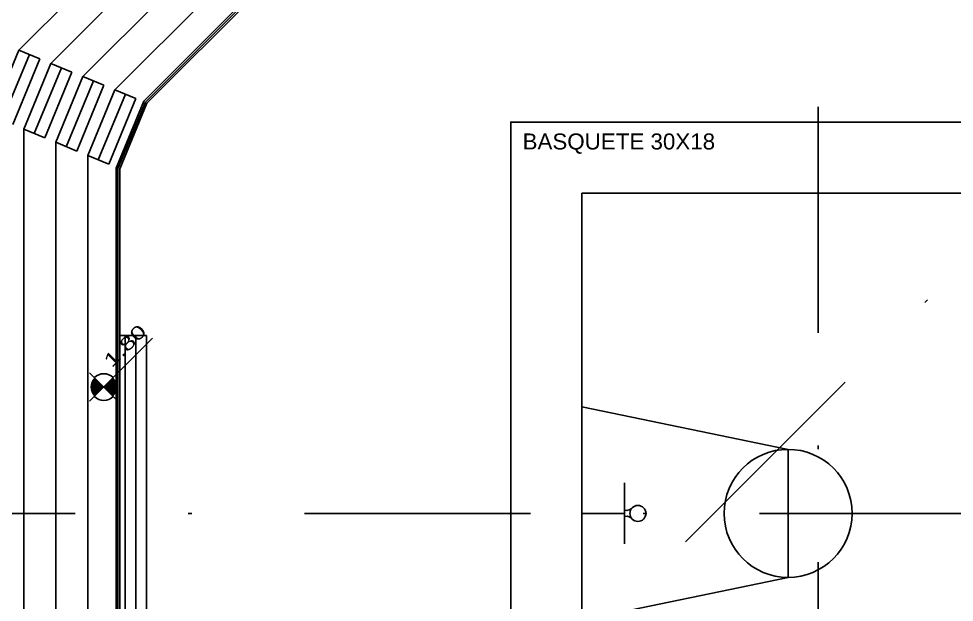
# Model space of a CAD drawing. Extents: x 964 to 1225, y -27 to 210.
# Drawn here: x 1061.19 to 1087.5, y 132.08 to 148.49 of the extents above; entities that cross this region are included whole.
import ezdxf

# ---------------------------------------------------------------- set-up
doc = ezdxf.new("R2010")
doc.units = 0
doc.header["$LTSCALE"] = 2
doc.linetypes.add('DASHDOT2', pattern=[12.7, 6.35, -3.175, 0, -3.175])
for name, color, linetype in [('ARQUIBANCADA-ARY', 2, 'CONTINUOUS'), ('ESQUADRIA-ARY', 2, 'CONTINUOUS'), ('INDIC-CORTE-TBS', 4, 'DASHDOT2'), ('MOBILIÁRIO-ARY', 7, 'CONTINUOUS'), ('NOVOSNIVEIS', 30, 'CONTINUOUS'), ('QUAD-OFICIAL-ARY', 7, 'CONTINUOUS'), ('TEXTO-PB-COR-ARY', 12, 'CONTINUOUS')]:
    doc.layers.add(name, color=color, linetype=linetype)
doc.styles.add('ARIAL', font='arial.ttf', dxfattribs={"height": 0.5})
doc.styles.add('REGUA60', font='arial.ttf')

msp = doc.modelspace()

# ---------------------------------------------------------------- linework, layer by layer
at = {"layer": 'ARQUIBANCADA-ARY'}
for p, q in [((1062.092, 147.23), (1077.374, 162.512)), ((1062.992, 146.858), (1077.746, 161.612)), ((1063.892, 146.485), (1078.119, 160.712)), ((1064.792, 146.112), (1078.492, 159.812)), ((1061.192, 147.603), (1067.223, 153.634)), ((1061.192, 147.603), (1060.427, 145.756)), ((1061.488, 147.481), (1060.723, 145.633)), ((1061.192, 147.603), (1061.784, 147.358)), ((1061.784, 147.358), (1061.018, 145.511)), ((1062.092, 147.23), (1061.327, 145.383)), ((1062.388, 147.108), (1061.623, 145.26)), ((1062.092, 147.23), (1062.684, 146.986)), ((1062.684, 146.986), (1061.918, 145.138)), ((1062.992, 146.858), (1062.227, 145.01)), ((1062.992, 146.858), (1063.584, 146.613)), ((1063.288, 146.735), (1062.523, 144.887)), ((1063.584, 146.613), (1062.818, 144.765)), ((1063.892, 146.485), (1063.127, 144.637)), ((1064.188, 146.362), (1063.423, 144.515)), ((1063.892, 146.485), (1064.484, 146.24)), ((1064.484, 146.24), (1063.718, 144.392)), ((1064.792, 146.112), (1064.027, 144.264)), ((1061.327, 123.772), (1061.327, 145.383)), ((1061.327, 145.383), (1061.918, 145.138)), ((1062.227, 124.144), (1062.227, 145.01)), ((1062.227, 145.01), (1062.818, 144.765)), ((1063.127, 124.517), (1063.127, 144.637)), ((1063.127, 144.637), (1063.718, 144.392)), ((1064.027, 124.89), (1064.027, 144.264))]:
    msp.add_line(p, q, dxfattribs=at)
at = {"layer": 'ESQUADRIA-ARY'}
for p, q in [((1064.708, 146.169), (1078.435, 159.897)), ((1064.75, 146.14), (1078.464, 159.854)), ((1064.708, 146.169), (1063.927, 144.284)), ((1064.75, 146.14), (1063.977, 144.274)), ((1063.927, 124.87), (1063.927, 144.284)), ((1063.977, 124.88), (1063.977, 144.274))]:
    msp.add_line(p, q, dxfattribs=at)
at = {"layer": 'INDIC-CORTE-TBS', "ltscale": 0.5}
for p, q in [((1083.671, 62.858), (1083.671, 206.296)), ((1034.687, 88.518), (1136.087, 189.917)), ((1018.027, 134.577), (1091.027, 134.577))]:
    msp.add_line(p, q, dxfattribs=at)
at = {"layer": 'MOBILIÁRIO-ARY'}
for p, q in [((1064.027, 139.577), (1064.777, 139.577)), ((1064.177, 139.577), (1064.177, 129.577)), ((1064.477, 139.577), (1064.477, 129.577)), ((1064.777, 139.577), (1064.777, 129.577))]:
    msp.add_line(p, q, dxfattribs=at)
at = {"layer": 'NOVOSNIVEIS'}
for p, q in [((1063.181, 137.732), (1064.949, 139.499)), ((1063.977, 137.732), (1063.181, 138.527))]:
    msp.add_line(p, q, dxfattribs=at)
at = {"layer": 'NOVOSNIVEIS', "const_width": 0.375}
for points in [[(1063.446, 137.997, -0.414214), (1063.446, 138.262, -0.618034)], [(1063.711, 137.997, 0.414214), (1063.711, 138.262, 0.618034)]]:
    msp.add_lwpolyline(points, format="xyb", dxfattribs=at)
at = {"layer": 'NOVOSNIVEIS'}
for start, end in [(45, 135), (225, 315)]:
    msp.add_arc((1063.579, 138.129), 0.375, start, end, dxfattribs=at)
at = {"layer": 'QUAD-OFICIAL-ARY'}
for p, q in [((1077.027, 137.577), (1082.827, 136.377)), ((1082.827, 136.377), (1082.827, 132.777)), ((1078.227, 135.439), (1078.227, 133.716)), ((1077.027, 134.577), (1078.227, 134.577)), ((1077.027, 131.577), (1082.827, 132.777))]:
    msp.add_line(p, q, dxfattribs=at)
for points in [[(1075.027, 123.577), (1105.027, 123.577), (1105.027, 145.577), (1075.027, 145.577)], [(1077.027, 125.577), (1103.027, 125.577), (1103.027, 143.577), (1077.027, 143.577)]]:
    msp.add_lwpolyline(points, close=True, dxfattribs=at)
at = {"layer": 'QUAD-OFICIAL-ARY', "ltscale": 0.04}
msp.add_lwpolyline([(1082.827, 136.377, 1), (1082.827, 132.777, 1)], format="xyb", close=True, dxfattribs=at)
at = {"layer": 'QUAD-OFICIAL-ARY'}
msp.add_circle((1078.602, 134.577), 0.225, dxfattribs=at)
for centre, start, end in [((1078.271, 134.895), 259.0488, 322.958), ((1078.275, 134.261), 37.042, 100.9512)]:
    msp.add_arc(centre, 0.234, start, end, dxfattribs=at)

# ---------------------------------------------------------------- texts
at = {"layer": 'NOVOSNIVEIS', "ltscale": 0.5, "style": 'REGUA60', "width": 1.4}
msp.add_text('1.80', height=0.375, rotation=45, dxfattribs=at).set_placement((1063.803, 138.654))
at = {"layer": 'TEXTO-PB-COR-ARY', "insert": (1075.359, 145.259), "char_height": 0.45, "width": 6.47, "attachment_point": 1, "style": 'ARIAL'}
msp.add_mtext('\\fArial|b0|i0|c0|p34;BASQUETE 30X18', dxfattribs=at)

doc.saveas('drawing.dxf')
